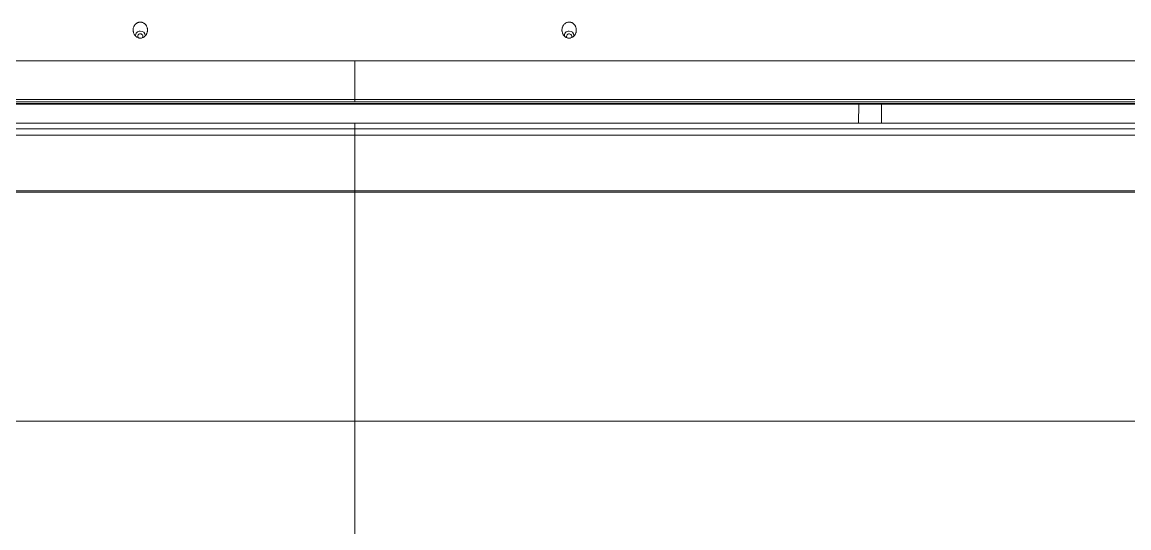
# Model space of a CAD drawing. Header units: millimetres. Extents: x 70151 to 230897, y 35202 to 113211.
# Drawn here: x 171464.9 to 171612.6, y 68641.9 to 68709.4 of the extents above; entities that cross this region are included whole.
import ezdxf

# ---------------------------------------------------------------- set-up
doc = ezdxf.new("R2010")
doc.units = ezdxf.units.MM
doc.header["$LTSCALE"] = 50
doc.layers.add('2-con', color=2, linetype='Continuous')
doc.layers.add('mark-B', color=2, linetype='Continuous', lineweight=20)

# ---------------------------------------------------------------- blocks, each defined once
blk = doc.blocks.new('무풍1way 일반')
at = {"layer": 'mark-B'}
for p, q in [((0, -390.27), (0, -390.48)), ((0, -390.27), (0, -390.48)), ((0, -398.74), (0, -399.52)), ((0, -398.74), (0, -399.52)), ((-70.29, -402.05), (-70.3, -399.52)), ((-70.29, -402.05), (-70.3, -399.52)), ((-67.27, -402.05), (-67.26, -399.52)), ((-67.27, -402.05), (-67.26, -399.52)), ((0, -402.05), (0, -402.14)), ((0, -402.34), (0, -402.66)), ((0, -402.66), (0, -407.82))]:
    blk.add_line(p, q, dxfattribs=at)
for centre, major_axis, start_param, end_param in [((-28.62, -411.21), (-0.641, 0), 6.140244, 6.283185), ((-28.62, -411.21), (-0.641, 0), 0, 1.570794), ((-28.62, -411.11), (0.346, 0), 2.274711, 6.283185), ((-28.62, -411.21), (-0.641, 0), 1.570794, 3.322627), ((-28.62, -411.11), (0.346, 0), 0, 0.786376), ((28.62, -411.21), (-0.641, 0), 6.096653, 6.283185), ((28.62, -411.21), (-0.641, 0), 0, 1.570794), ((28.62, -411.11), (0.346, 0), 2.380343, 6.283185), ((28.62, -411.21), (-0.641, 0), 1.570794, 3.288362), ((28.62, -411.11), (0.346, 0), 0, 0.853236)]:
    blk.add_ellipse(centre, major_axis=major_axis, ratio=0.913545, start_param=start_param, end_param=end_param, dxfattribs=at)
for points, degree in [([(0, -359.74), (0, -352.42), (0, -345.05), (0, -337.7)], 3), ([(0, -359.74), (0, -352.42), (0, -345.05), (0, -337.7)], 3), ([(0, -359.74), (0, -369.93), (0, -380.11), (0, -390.27)], 3), ([(0, -359.74), (0, -369.93), (0, -380.11), (0, -390.27)], 3), ([(-425.15, -390.27), (-283.44, -390.27), (-141.72, -390.27), (0, -390.27)], 3), ([(-425.15, -390.27), (-283.44, -390.27), (-141.72, -390.27), (0, -390.27)], 3), ([(0, -390.27), (141.72, -390.27), (283.44, -390.27), (425.15, -390.27)], 3), ([(0, -390.27), (141.72, -390.27), (283.44, -390.27), (425.15, -390.27)], 3), ([(0, -397.9), (0, -390.48)], 1), ([(0, -397.9), (0, -390.48)], 1), ([(0, -397.9), (0, -398.74)], 1), ([(0, -397.9), (0, -398.74)], 1), ([(-426.89, -399.52), (-213.45, -399.52), (0, -399.52)], 2), ([(-426.89, -399.52), (-213.45, -399.52), (0, -399.52)], 2), ([(0, -399.52), (213.45, -399.52), (426.89, -399.52)], 2), ([(0, -399.52), (213.45, -399.52), (426.89, -399.52)], 2), ([(-427.34, -402.34), (-284.89, -402.34), (-142.45, -402.34), (0, -402.34)], 3), ([(0, -402.66), (-142.45, -402.66), (-284.89, -402.66), (-427.34, -402.66)], 3), ([(0, -402.34), (142.45, -402.34), (284.89, -402.34), (427.34, -402.34)], 3), ([(427.34, -402.66), (284.89, -402.66), (142.45, -402.66), (0, -402.66)], 3), ([(0, -407.82), (-145.51, -407.82), (-291.01, -407.82), (-436.52, -407.82)], 3), ([(436.52, -407.82), (291.01, -407.82), (145.51, -407.82), (0, -407.82)], 3)]:
    blk.add_open_spline(points, degree=degree, dxfattribs=at)
for points, knots in [([(-456.22, -359.74), (-451.47, -359.74), (-441.96, -359.74), (-422.95, -359.74), (-389.69, -359.74), (-342.16, -359.74), (-285.14, -359.74), (-209.1, -359.74), (-114.05, -359.74), (-38.02, -359.74), (0, -359.74)], [0, 0, 0, 0, 0.03125, 0.0625, 0.125, 0.25, 0.375, 0.5, 0.75, 1, 1, 1, 1]), ([(-456.22, -359.74), (-451.47, -359.74), (-441.96, -359.74), (-422.95, -359.74), (-389.69, -359.74), (-342.16, -359.74), (-285.14, -359.74), (-209.1, -359.74), (-114.05, -359.74), (-38.02, -359.74), (0, -359.74)], [0, 0, 0, 0, 0.03125, 0.0625, 0.125, 0.25, 0.375, 0.5, 0.75, 1, 1, 1, 1]), ([(0, -359.74), (38.02, -359.74), (114.05, -359.74), (209.1, -359.74), (285.14, -359.74), (342.16, -359.74), (389.69, -359.74), (422.95, -359.74), (441.96, -359.74), (451.47, -359.74), (456.22, -359.74)], [0, 0, 0, 0, 0.25, 0.5, 0.625, 0.75, 0.875, 0.9375, 0.96875, 1, 1, 1, 1]), ([(0, -359.74), (38.02, -359.74), (114.05, -359.74), (209.1, -359.74), (285.14, -359.74), (342.16, -359.74), (389.69, -359.74), (422.95, -359.74), (441.96, -359.74), (451.47, -359.74), (456.22, -359.74)], [0, 0, 0, 0, 0.25, 0.5, 0.625, 0.75, 0.875, 0.9375, 0.96875, 1, 1, 1, 1]), ([(0, -390.48), (-70.86, -390.48), (-141.72, -390.48), (-248.01, -390.48), (-301.15, -390.48), (-363.15, -390.48), (-394.15, -390.48), (-411.87, -390.48), (-420.73, -390.48), (-425.15, -390.48)], [0, 0, 0, 0, 0.5, 0.5, 0.75, 0.875, 0.9375, 0.96875, 1, 1, 1, 1]), ([(0, -390.48), (-70.86, -390.48), (-141.72, -390.48), (-248.01, -390.48), (-301.15, -390.48), (-363.15, -390.48), (-394.15, -390.48), (-411.87, -390.48), (-420.73, -390.48), (-425.15, -390.48)], [0, 0, 0, 0, 0.5, 0.5, 0.75, 0.875, 0.9375, 0.96875, 1, 1, 1, 1]), ([(425.15, -390.48), (420.73, -390.48), (411.87, -390.48), (394.15, -390.48), (363.15, -390.48), (301.15, -390.48), (177.15, -390.48), (70.86, -390.48), (0, -390.48)], [0, 0, 0, 0, 0.03125, 0.0625, 0.125, 0.25, 0.5, 1, 1, 1, 1]), ([(425.15, -390.48), (420.73, -390.48), (411.87, -390.48), (394.15, -390.48), (363.15, -390.48), (301.15, -390.48), (177.15, -390.48), (70.86, -390.48), (0, -390.48)], [0, 0, 0, 0, 0.03125, 0.0625, 0.125, 0.25, 0.5, 1, 1, 1, 1]), ([(-426.89, -398.74), (-422.45, -398.74), (-418, -398.74), (-409.11, -398.74), (-404.66, -398.74), (-391.32, -398.74), (-382.43, -398.74), (-355.74, -398.74), (-302.38, -398.74), (-249.02, -398.74), (-142.3, -398.74), (-71.15, -398.74), (0, -398.74)], [0, 0, 0, 0, 0.03125, 0.03125, 0.0625, 0.0625, 0.125, 0.125, 0.25, 0.5, 0.5, 1, 1, 1, 1]), ([(-426.89, -398.74), (-422.45, -398.74), (-418, -398.74), (-409.11, -398.74), (-404.66, -398.74), (-391.32, -398.74), (-382.43, -398.74), (-355.74, -398.74), (-302.38, -398.74), (-249.02, -398.74), (-142.3, -398.74), (-71.15, -398.74), (0, -398.74)], [0, 0, 0, 0, 0.03125, 0.03125, 0.0625, 0.0625, 0.125, 0.125, 0.25, 0.5, 0.5, 1, 1, 1, 1]), ([(0, -397.9), (-35.56, -397.9), (-106.68, -397.9), (-213.36, -397.9), (-302.26, -397.9), (-364.49, -397.9), (-395.6, -397.9), (-413.38, -397.9), (-422.27, -397.9), (-426.72, -397.9)], [0, 0, 0, 0, 0.25, 0.5, 0.75, 0.875, 0.9375, 0.96875, 1, 1, 1, 1]), ([(0, -397.9), (-35.56, -397.9), (-106.68, -397.9), (-213.36, -397.9), (-302.26, -397.9), (-364.49, -397.9), (-395.6, -397.9), (-413.38, -397.9), (-422.27, -397.9), (-426.72, -397.9)], [0, 0, 0, 0, 0.25, 0.5, 0.75, 0.875, 0.9375, 0.96875, 1, 1, 1, 1]), ([(426.72, -397.9), (422.27, -397.9), (413.38, -397.9), (395.6, -397.9), (364.49, -397.9), (302.26, -397.9), (213.36, -397.9), (106.68, -397.9), (35.56, -397.9), (0, -397.9)], [0, 0, 0, 0, 0.03125, 0.0625, 0.125, 0.25, 0.5, 0.75, 1, 1, 1, 1]), ([(426.72, -397.9), (422.27, -397.9), (413.38, -397.9), (395.6, -397.9), (364.49, -397.9), (302.26, -397.9), (213.36, -397.9), (106.68, -397.9), (35.56, -397.9), (0, -397.9)], [0, 0, 0, 0, 0.03125, 0.0625, 0.125, 0.25, 0.5, 0.75, 1, 1, 1, 1]), ([(0, -398.74), (71.15, -398.74), (142.3, -398.74), (249.02, -398.74), (284.6, -398.74), (337.96, -398.74), (355.74, -398.74), (382.43, -398.74), (391.32, -398.74), (404.66, -398.74), (409.11, -398.74), (418, -398.74), (422.45, -398.74), (426.89, -398.74)], [0, 0, 0, 0, 0.5, 0.5, 0.75, 0.75, 0.875, 0.875, 0.9375, 0.9375, 0.96875, 0.96875, 1, 1, 1, 1]), ([(0, -398.74), (71.15, -398.74), (142.3, -398.74), (249.02, -398.74), (284.6, -398.74), (337.96, -398.74), (355.74, -398.74), (382.43, -398.74), (391.32, -398.74), (404.66, -398.74), (409.11, -398.74), (418, -398.74), (422.45, -398.74), (426.89, -398.74)], [0, 0, 0, 0, 0.5, 0.5, 0.75, 0.75, 0.875, 0.875, 0.9375, 0.9375, 0.96875, 0.96875, 1, 1, 1, 1]), ([(-426.89, -402.05), (-422.44, -402.05), (-418, -402.05), (-409.1, -402.05), (-404.66, -402.05), (-391.32, -402.05), (-382.42, -402.05), (-355.74, -402.05), (-337.96, -402.05), (-284.59, -402.05), (-249.02, -402.05), (-142.3, -402.05), (-71.15, -402.05), (0, -402.05)], [0, 0, 0, 0, 0.03125, 0.03125, 0.0625, 0.0625, 0.125, 0.125, 0.25, 0.25, 0.5, 0.5, 1, 1, 1, 1]), ([(0, -402.14), (-71.15, -402.14), (-142.3, -402.14), (-249.02, -402.14), (-284.59, -402.14), (-337.95, -402.14), (-355.74, -402.14), (-382.42, -402.14), (-391.31, -402.14), (-404.65, -402.14), (-409.1, -402.14), (-417.99, -402.14), (-422.44, -402.14), (-426.89, -402.14)], [0, 0, 0, 0, 0.5, 0.5, 0.75, 0.75, 0.875, 0.875, 0.9375, 0.9375, 0.96875, 0.96875, 1, 1, 1, 1]), ([(0, -402.05), (71.15, -402.05), (142.3, -402.05), (249.02, -402.05), (284.59, -402.05), (337.96, -402.05), (355.74, -402.05), (382.42, -402.05), (391.32, -402.05), (404.66, -402.05), (409.1, -402.05), (418, -402.05), (422.44, -402.05), (426.89, -402.05)], [0, 0, 0, 0, 0.5, 0.5, 0.75, 0.75, 0.875, 0.875, 0.9375, 0.9375, 0.96875, 0.96875, 1, 1, 1, 1]), ([(426.89, -402.14), (422.44, -402.14), (417.99, -402.14), (409.1, -402.14), (404.65, -402.14), (391.31, -402.14), (382.42, -402.14), (355.74, -402.14), (337.95, -402.14), (284.59, -402.14), (249.02, -402.14), (142.3, -402.14), (71.15, -402.14), (0, -402.14)], [0, 0, 0, 0, 0.03125, 0.03125, 0.0625, 0.0625, 0.125, 0.125, 0.25, 0.25, 0.5, 0.5, 1, 1, 1, 1]), ([(-27.74, -411.49), (-27.72, -411.55), (-27.7, -411.61), (-27.68, -411.71), (-27.67, -411.74), (-27.67, -411.79), (-27.66, -411.81), (-27.66, -411.84), (-27.66, -411.86), (-27.66, -411.94), (-27.66, -412.01), (-27.67, -412.11), (-27.68, -412.14), (-27.69, -412.19), (-27.69, -412.2), (-27.7, -412.24), (-27.71, -412.25), (-27.73, -412.33), (-27.76, -412.39), (-27.8, -412.48), (-27.82, -412.51), (-27.85, -412.55), (-27.85, -412.57), (-27.87, -412.59), (-27.88, -412.61), (-27.94, -412.67), (-27.98, -412.72), (-28.06, -412.78), (-28.08, -412.8), (-28.12, -412.83), (-28.14, -412.84), (-28.17, -412.86), (-28.18, -412.87), (-28.25, -412.91), (-28.31, -412.93), (-28.41, -412.96), (-28.44, -412.97), (-28.51, -412.98), (-28.54, -412.98), (-28.64, -412.99), (-28.71, -412.98), (-28.79, -412.97), (-28.81, -412.96), (-28.84, -412.96), (-28.85, -412.95), (-28.9, -412.94), (-28.93, -412.93), (-28.99, -412.9), (-29.02, -412.89), (-29.08, -412.85), (-29.11, -412.83), (-29.19, -412.78), (-29.24, -412.73), (-29.33, -412.63), (-29.37, -412.58), (-29.42, -412.5), (-29.44, -412.47), (-29.46, -412.42), (-29.47, -412.41), (-29.48, -412.38), (-29.49, -412.36), (-29.52, -412.29), (-29.54, -412.22), (-29.56, -412.14), (-29.56, -412.12), (-29.56, -412.09), (-29.57, -412.07), (-29.57, -412.02), (-29.57, -411.99), (-29.58, -411.89), (-29.57, -411.83), (-29.56, -411.74), (-29.56, -411.73), (-29.55, -411.7), (-29.55, -411.68), (-29.54, -411.63), (-29.53, -411.6), (-29.5, -411.5), (-29.48, -411.44), (-29.44, -411.37), (-29.43, -411.35), (-29.41, -411.33), (-29.41, -411.31), (-29.38, -411.27), (-29.36, -411.24), (-29.3, -411.16), (-29.25, -411.12), (-29.19, -411.06), (-29.18, -411.05), (-29.15, -411.03), (-29.14, -411.02), (-29.1, -410.99), (-29.07, -410.97), (-28.98, -410.93), (-28.92, -410.9), (-28.84, -410.88), (-28.83, -410.87), (-28.79, -410.87), (-28.78, -410.86), (-28.73, -410.85), (-28.66, -410.85), (-28.6, -410.85), (-28.55, -410.85), (-28.53, -410.85), (-28.5, -410.86), (-28.48, -410.86), (-28.4, -410.87), (-28.33, -410.89), (-28.26, -410.93), (-28.24, -410.93), (-28.21, -410.95), (-28.17, -410.97), (-28.1, -411.02), (-28.05, -411.06), (-28.01, -411.09), (-28, -411.1), (-27.97, -411.13), (-27.96, -411.14), (-27.9, -411.2), (-27.86, -411.25), (-27.82, -411.32), (-27.81, -411.34), (-27.8, -411.37), (-27.78, -411.4), (-27.77, -411.43), (-27.75, -411.46), (-27.75, -411.47), (-27.74, -411.49)], [0, 0, 0, 0, 0.03125, 0.03125, 0.046875, 0.046875, 0.054687, 0.054687, 0.0625, 0.0625, 0.09375, 0.09375, 0.109375, 0.109375, 0.117187, 0.117187, 0.125, 0.125, 0.15625, 0.15625, 0.171875, 0.171875, 0.179687, 0.179687, 0.1875, 0.1875, 0.21875, 0.21875, 0.234375, 0.234375, 0.242187, 0.242187, 0.25, 0.25, 0.28125, 0.28125, 0.296875, 0.296875, 0.3125, 0.3125, 0.34375, 0.34375, 0.351562, 0.351562, 0.359375, 0.359375, 0.375, 0.375, 0.390625, 0.390625, 0.40625, 0.40625, 0.4375, 0.4375, 0.46875, 0.46875, 0.484375, 0.484375, 0.492187, 0.492187, 0.5, 0.5, 0.53125, 0.53125, 0.539062, 0.539062, 0.546875, 0.546875, 0.5625, 0.5625, 0.59375, 0.59375, 0.601562, 0.601562, 0.609375, 0.609375, 0.625, 0.625, 0.65625, 0.65625, 0.664062, 0.664062, 0.671875, 0.671875, 0.6875, 0.6875, 0.71875, 0.71875, 0.726562, 0.726562, 0.734375, 0.734375, 0.75, 0.75, 0.78125, 0.78125, 0.789062, 0.789062, 0.796875, 0.796875, 0.8125, 0.828125, 0.828125, 0.835937, 0.835937, 0.84375, 0.84375, 0.875, 0.875, 0.882812, 0.882812, 0.890625, 0.90625, 0.921875, 0.921875, 0.929687, 0.929687, 0.9375, 0.9375, 0.96875, 0.96875, 0.976562, 0.976562, 0.984375, 0.992187, 0.992187, 1, 1, 1, 1]), ([(27.74, -411.49), (27.75, -411.47), (27.75, -411.46), (27.77, -411.43), (27.78, -411.4), (27.8, -411.37), (27.81, -411.34), (27.82, -411.32), (27.86, -411.25), (27.9, -411.2), (27.96, -411.14), (27.97, -411.13), (28, -411.1), (28.01, -411.09), (28.05, -411.06), (28.1, -411.02), (28.17, -410.97), (28.21, -410.95), (28.24, -410.93), (28.26, -410.93), (28.33, -410.89), (28.4, -410.87), (28.48, -410.86), (28.5, -410.86), (28.53, -410.85), (28.55, -410.85), (28.6, -410.85), (28.66, -410.85), (28.73, -410.85), (28.78, -410.86), (28.79, -410.87), (28.83, -410.87), (28.84, -410.88), (28.92, -410.9), (28.98, -410.93), (29.07, -410.97), (29.1, -410.99), (29.14, -411.02), (29.15, -411.03), (29.18, -411.05), (29.19, -411.06), (29.25, -411.12), (29.3, -411.16), (29.36, -411.24), (29.38, -411.27), (29.41, -411.31), (29.41, -411.33), (29.43, -411.35), (29.44, -411.37), (29.48, -411.44), (29.5, -411.5), (29.53, -411.6), (29.54, -411.63), (29.55, -411.68), (29.55, -411.7), (29.56, -411.73), (29.56, -411.74), (29.57, -411.83), (29.58, -411.89), (29.57, -411.99), (29.57, -412.02), (29.57, -412.07), (29.56, -412.09), (29.56, -412.12), (29.56, -412.14), (29.54, -412.22), (29.52, -412.29), (29.49, -412.36), (29.48, -412.38), (29.47, -412.41), (29.46, -412.42), (29.44, -412.47), (29.42, -412.5), (29.37, -412.58), (29.33, -412.63), (29.24, -412.73), (29.19, -412.78), (29.11, -412.83), (29.08, -412.85), (29.02, -412.89), (28.99, -412.9), (28.93, -412.93), (28.9, -412.94), (28.85, -412.95), (28.84, -412.96), (28.81, -412.96), (28.79, -412.97), (28.71, -412.98), (28.64, -412.99), (28.54, -412.98), (28.51, -412.98), (28.44, -412.97), (28.41, -412.96), (28.31, -412.93), (28.25, -412.91), (28.18, -412.87), (28.17, -412.86), (28.14, -412.84), (28.12, -412.83), (28.08, -412.8), (28.06, -412.78), (27.98, -412.72), (27.94, -412.67), (27.88, -412.61), (27.87, -412.59), (27.85, -412.57), (27.85, -412.55), (27.82, -412.51), (27.8, -412.48), (27.76, -412.39), (27.73, -412.33), (27.71, -412.25), (27.7, -412.24), (27.69, -412.2), (27.69, -412.19), (27.68, -412.14), (27.67, -412.11), (27.66, -412.01), (27.66, -411.94), (27.66, -411.86), (27.66, -411.84), (27.66, -411.81), (27.67, -411.79), (27.67, -411.74), (27.68, -411.71), (27.7, -411.61), (27.72, -411.55), (27.74, -411.49)], [0, 0, 0, 0, 0.007813, 0.007813, 0.015625, 0.023438, 0.023438, 0.03125, 0.03125, 0.0625, 0.0625, 0.070313, 0.070313, 0.078125, 0.078125, 0.09375, 0.109375, 0.117188, 0.117188, 0.125, 0.125, 0.15625, 0.15625, 0.164063, 0.164063, 0.171875, 0.171875, 0.1875, 0.203125, 0.203125, 0.210938, 0.210938, 0.21875, 0.21875, 0.25, 0.25, 0.265625, 0.265625, 0.273438, 0.273438, 0.28125, 0.28125, 0.3125, 0.3125, 0.328125, 0.328125, 0.335938, 0.335938, 0.34375, 0.34375, 0.375, 0.375, 0.390625, 0.390625, 0.398438, 0.398438, 0.40625, 0.40625, 0.4375, 0.4375, 0.453125, 0.453125, 0.460938, 0.460938, 0.46875, 0.46875, 0.5, 0.5, 0.507813, 0.507813, 0.515625, 0.515625, 0.53125, 0.53125, 0.5625, 0.5625, 0.59375, 0.59375, 0.609375, 0.609375, 0.625, 0.625, 0.640625, 0.640625, 0.648438, 0.648438, 0.65625, 0.65625, 0.6875, 0.6875, 0.703125, 0.703125, 0.71875, 0.71875, 0.75, 0.75, 0.757813, 0.757813, 0.765625, 0.765625, 0.78125, 0.78125, 0.8125, 0.8125, 0.820313, 0.820313, 0.828125, 0.828125, 0.84375, 0.84375, 0.875, 0.875, 0.882813, 0.882813, 0.890625, 0.890625, 0.90625, 0.90625, 0.9375, 0.9375, 0.945313, 0.945313, 0.953125, 0.953125, 0.96875, 0.96875, 1, 1, 1, 1])]:
    blk.add_open_spline(points, degree=3, knots=knots, dxfattribs=at)
blk = doc.blocks.new('dpdjzjs')
at = {"layer": 'mark-B', "rotation": 180}
blk.add_blockref('무풍1way 일반', (171509.31, 88288.45), dxfattribs=at)

msp = doc.modelspace()

# ---------------------------------------------------------------- block references
at = {"layer": '2-con'}
msp.add_blockref('dpdjzjs', (0, -19992.04), dxfattribs=at)

doc.saveas('drawing.dxf')
